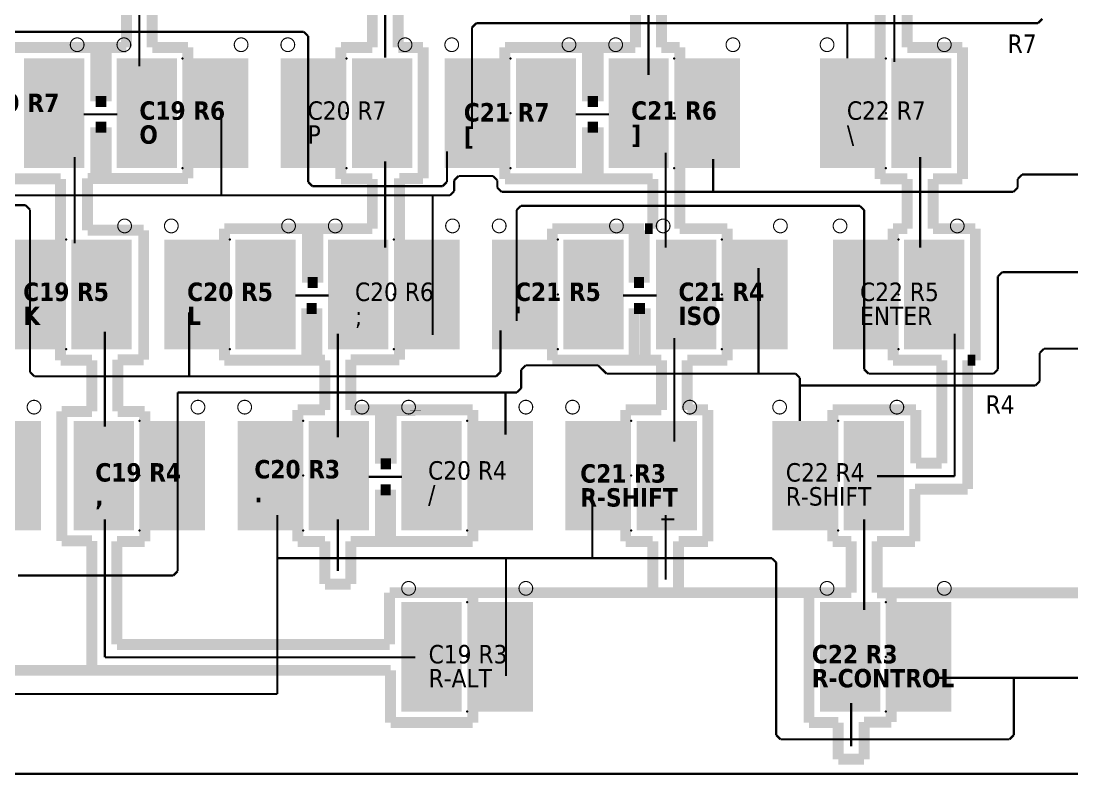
# Model space of a CAD drawing. Header units: millimetres. Extents: x -639 to -183, y -69 to 102.
# Drawn here: x -457.7 to -335.9, y -69.1 to 18.2 of the extents above; entities that cross this region are included whole.
import ezdxf

# ---------------------------------------------------------------- set-up
doc = ezdxf.new("R2010")
doc.units = ezdxf.units.MM
for name, color, linetype in [('Extended M - PCB border', 7, 'CONTINUOUS'), ('FSSK - PCB bottom routes', 7, 'CONTINUOUS'), ('FSSK - PCB key references', 7, 'CONTINUOUS'), ('FSSK - PCB top routes', 7, 'CONTINUOUS')]:
    doc.layers.add(name, color=color, linetype=linetype)
doc.styles.add('Tahoma', font='txt')
doc.styles.add('Tahoma_Bold', font='txt')

msp = doc.modelspace()

# ---------------------------------------------------------------- linework, layer by layer
at = {"layer": 'Extended M - PCB border', "const_width": 0.254}
msp.add_lwpolyline([(-636, -69), (-272.746848, -69)], dxfattribs=at)
at = {"layer": 'FSSK - PCB bottom routes', "color": 5}
for points, const_width in [([(-356.5, 13.5), (-356.5, 23.5)], 0.254), ([(-444, 13), (-444, 23)], 0.254), ([(-415.5, 14), (-415.5, 23)], 0.254), ([(-385, 12), (-385, 23)], 0.254), ([(-445.5, 15.184621), (-445.5, 20.944621)], 1.27), ([(-442.5, 15.184621), (-442.5, 20.944621)], 1.27), ([(-417, 15.184621), (-417, 20.944621)], 1.27), ([(-414, 15.184621), (-414, 20.944621)], 1.27), ([(-386.5, 15.184621), (-386.5, 20.944621)], 1.27), ([(-383.5, 15.184621), (-383.5, 20.944621)], 1.27), ([(-358.135, -0.055379), (-358.135, 20.944621)], 1.27), ([(-355, 15.184621), (-355, 20.944621)], 1.27), ([(-458.635, 15.184621), (-445.5, 15.184621)], 1.27), ([(-449.05, 8.93538), (-449.05, 15.12)], 1.27), ([(-447.83, 8.93538), (-447.83, 15.12)], 1.27), ([(-442.5, 15.184621), (-438.365, 15.184621)], 1.27), ([(-438.365, 0), (-438.365, 15.184621)], 1.27), ([(-420.635, -0.055379), (-420.635, 15.184621)], 1.27), ([(-420.635, 15.184621), (-417, 15.184621)], 1.27), ([(-414, 15.184621), (-411.11, 15.184621)], 1.27), ([(-411.11, 0), (-411.11, 15.184621)], 1.27), ([(-401.635, 15.184621), (-398.5, 15.184621)], 1.27), ([(-401.635, -0.055379), (-401.635, 15.184621)], 1.27), ([(-400.635, 15.184621), (-386.5, 15.184621)], 1.27), ([(-392.05, 8.93538), (-392.05, 15.12)], 1.27), ([(-390.83, 8.93538), (-390.83, 15.12)], 1.27), ([(-383.5, 15.184621), (-381.365, 15.184621)], 1.27), ([(-381.365, -5.815379), (-381.365, 15.184621)], 1.27), ([(-355, 15.184621), (-348.61, 15.184621)], 1.27), ([(-348.61, -0.055379), (-348.61, 15.184621)], 1.27), ([(-449.05, 8.93538), (-447.83, 8.93538)], 1.27), ([(-392.05, 8.93538), (-390.83, 8.93538)], 1.27), ([(-450.44, 7.43538), (-446.56, 7.43538)], 0.254), ([(-393.44, 7.43538), (-389.56, 7.43538)], 0.254), ([(-449.05, 5.93538), (-447.83, 5.93538)], 1.27), ([(-449.05, 0), (-449.05, 5.93538)], 1.27), ([(-447.83, 0), (-447.83, 5.93538)], 1.27), ([(-392.05, 5.93538), (-390.83, 5.93538)], 1.27), ([(-392.05, -0.055379), (-392.05, 5.93538)], 1.27), ([(-390.83, -0.055379), (-390.83, 5.93538)], 1.27), ([(-451.5, -7.5), (-451.5, 2.5)], 0.254), ([(-383, -8), (-383, 2.97807)], 0.254), ([(-353.5, -8), (-353.5, 2.5)], 0.254), ([(-415.5, -8), (-415.5, 2)], 0.254), ([(-458.635, -0.055379), (-453.135, -0.055379)], 1.27), ([(-453.135, -21.055379), (-453.135, -0.055379)], 1.27), ([(-450, 0), (-438.365, 0)], 1.27), ([(-450, -6), (-450, 0)], 1.27), ([(-420.635, -0.055379), (-417, -0.055379)], 1.27), ([(-417, -5.815379), (-417, -0.055379)], 1.27), ([(-413.865, 0), (-411.11, 0)], 1.27), ([(-413.865, -21), (-413.865, 0)], 1.27), ([(-401.635, -0.055379), (-384.5, -0.055379)], 1.27), ([(-384.5, -5.815379), (-384.5, -0.055379)], 1.27), ([(-358.135, -0.055379), (-355, -0.055379)], 1.27), ([(-355, -5.815379), (-355, -0.055379)], 1.27), ([(-352, -0.055379), (-348.61, -0.055379)], 1.27), ([(-352, -5.815379), (-352, -0.055379)], 1.27), ([(-450, -6), (-443.5, -6)], 1.27), ([(-443.5, -21), (-443.5, -6)], 1.27), ([(-434.135, -5.815379), (-417, -5.815379)], 1.27), ([(-434.135, -21.055379), (-434.135, -5.815379)], 1.27), ([(-424.5, -12.06462), (-424.5, -6)], 1.27), ([(-423.45, -12.06462), (-423.45, -5.815379)], 1.27), ([(-423.33, -12.06462), (-423.33, -6)], 1.27), ([(-396.135001, -21.055379), (-396.135001, -5.815379)], 1.27), ([(-396.135001, -5.815379), (-385.5, -5.815379)], 1.27), ([(-386.670001, -12.06462), (-386.670001, -5.88)], 1.27), ([(-385.5, -12.06462), (-385.5, -6)], 1.27), ([(-385.39, -5.815379), (-384.5, -5.815379)], 1.27), ([(-381.365, -5.815379), (-375.865, -5.815379)], 1.27), ([(-375.865, -21.055379), (-375.865, -5.815379)], 1.27), ([(-356.635, -21.055379), (-356.635, -5.815379)], 1.27), ([(-356.635, -5.815379), (-355, -5.815379)], 1.27), ([(-352, -5.815379), (-347.11, -5.815379)], 1.27), ([(-347.11, -21.055379), (-347.11, -5.815379)], 1.27), ([(-424.5, -12.06462), (-423.33, -12.06462)], 1.27), ([(-386.670001, -12.06462), (-385.5, -12.06462)], 1.27), ([(-425.94, -13.56462), (-422.06, -13.56462)], 0.254), ([(-424.61, -21.055379), (-424.61, -15.06462)], 1.27), ([(-424.61, -15.06462), (-423.43, -15.06462)], 1.27), ([(-423.43, -20.865118), (-423.43, -15.06462)], 1.27), ([(-387.940001, -13.56462), (-384.060001, -13.56462)], 0.254), ([(-386.670001, -21.055379), (-386.670001, -15.06462)], 1.27), ([(-386.670001, -15.06462), (-385.39, -15.06462)], 1.27), ([(-385.39, -21.055379), (-385.39, -15.06462)], 1.27), ([(-448, -28.75), (-448, -17.75)], 0.254), ([(-421, -30), (-421, -18)], 0.254), ([(-349.5, -34.5), (-349.5, -18)], 0.254), ([(-382, -30.5), (-382, -18.5)], 0.254), ([(-453.135, -21.055379), (-449.5, -21.055379)], 1.27), ([(-449.5, -27), (-449.5, -21.055379)], 1.27), ([(-446.5, -21), (-443.5, -21)], 1.27), ([(-446.5, -27), (-446.5, -21)], 1.27), ([(-434.135, -21.055379), (-422.5, -21.055379)], 1.27), ([(-422.5, -26.815379), (-422.5, -21.055379)], 1.27), ([(-419.5, -26.815379), (-419.5, -21)], 1.27), ([(-419.5, -21), (-413.865, -21)], 1.27), ([(-396.135001, -21.055379), (-383.5, -21.055379)], 1.27), ([(-383.5, -26.815379), (-383.5, -21.055379)], 1.27), ([(-380.5, -21.055379), (-375.865, -21.055379)], 1.27), ([(-380.5, -26.815379), (-380.5, -21.055379)], 1.27), ([(-356.635, -21.055379), (-351, -21.055379)], 1.27), ([(-351, -33), (-351, -21.055379)], 1.27), ([(-348, -21.055379), (-347.11, -21.055379)], 1.27), ([(-348, -36), (-348, -21.055379)], 1.27), ([(-453, -27), (-449.5, -27)], 1.27), ([(-453, -42), (-453, -27)], 1.27), ([(-446.5, -27), (-443.365, -27)], 1.27), ([(-443.365, -42.055379), (-443.365, -27)], 1.27), ([(-425.635001, -42.055379), (-425.635001, -26.815379)], 1.27), ([(-425.635001, -26.815379), (-422.5, -26.815379)], 1.27), ([(-419.5, -26.815379), (-405.365, -26.815379)], 1.27), ([(-416.050001, -33.06462), (-416.050001, -26.88)], 1.27), ([(-414.890001, -26.815379), (-412.000001, -26.815379)], 1.27), ([(-414.830001, -33.06462), (-414.830001, -26.815379)], 1.27), ([(-414.83, -33.06462), (-414.83, -26.88)], 1.27), ([(-414.83, -26.88), (-412, -26.88)], 1.27), ([(-412, -26.88), (-412, -26.815379)], 1.27), ([(-405.365, -42.055379), (-405.365, -26.815379)], 1.27), ([(-387.635, -42.055379), (-387.635, -26.815379)], 1.27), ([(-387.635, -26.815379), (-383.5, -26.815379)], 1.27), ([(-380.5, -26.815379), (-378.11, -26.815379)], 1.27), ([(-378.11, -42.055379), (-378.11, -26.815379)], 1.27), ([(-363.635, -42.055379), (-363.635, -26.815379)], 1.27), ([(-363.635, -26.815379), (-354, -26.815379)], 1.27), ([(-354, -33), (-354, -26.815379)], 1.27), ([(-416.050001, -33.06462), (-414.830001, -33.06462)], 1.27), ([(-354, -33), (-351, -33)], 1.27), ([(-417.440001, -34.56462), (-413.560001, -34.56462)], 0.254), ([(-358.5, -34.5), (-349.5, -34.5)], 0.254), ([(-416.050001, -42.055379), (-416.050001, -36.06462)], 1.27), ([(-416.050001, -36.06462), (-414.890001, -36.06462)], 1.27), ([(-414.890001, -42.055379), (-414.890001, -36.06462)], 1.27), ([(-354.11, -36), (-348, -36)], 1.27), ([(-354.11, -42.055379), (-354.11, -36)], 1.27), ([(-383, -46.5), (-383, -39)], 0.254), ([(-448, -55.5), (-448, -39.5)], 0.254), ([(-421, -45.5), (-421, -39.5)], 0.254), ([(-383.5, -39.5), (-382, -39.5)], 0.254), ([(-360, -50), (-360, -39.5)], 0.254), ([(-453, -42), (-449.5, -42)], 1.27), ([(-449.5, -57), (-449.5, -42)], 1.27), ([(-446.6035, -42.055379), (-443.365, -42.055379)], 1.27), ([(-446.6035, -54), (-446.6035, -42.055379)], 1.27), ([(-425.635001, -42.055379), (-422.5, -42.055379)], 1.27), ([(-422.5, -47), (-422.5, -42.055379)], 1.27), ([(-419.5, -42.055379), (-405.365, -42.055379)], 1.27), ([(-419.5, -47), (-419.5, -42.055379)], 1.27), ([(-387.635, -42.055379), (-384.5, -42.055379)], 1.27), ([(-384.5, -47.5), (-384.5, -42.055379)], 1.27), ([(-381.5, -42.055379), (-378.11, -42.055379)], 1.27), ([(-381.5, -48), (-381.5, -42.055379)], 1.27), ([(-363.635, -42.055379), (-361.5, -42.055379)], 1.27), ([(-361.5, -48), (-361.5, -42.055379)], 1.27), ([(-358.5, -42.055379), (-354.11, -42.055379)], 1.27), ([(-358.5, -48.015379), (-358.5, -42.055379)], 1.27), ([(-422.5, -47), (-419.5, -47)], 1.27), ([(-415, -54), (-415, -48)], 1.27), ([(-415, -48), (-361.5, -48)], 1.27), ([(-405.365, -63.055379), (-405.365, -48)], 1.27), ([(-366.39, -63.055379), (-366.39, -48)], 1.27), ([(-358.5, -48.015379), (-322.5, -48.015379)], 1.27), ([(-356.865, -63), (-356.865, -48.015379)], 1.27), ([(-446.6035, -54), (-415, -54)], 1.27), ([(-448, -55.5), (-412, -55.5)], 0.254), ([(-477.11, -57), (-449.5, -57)], 1.27), ([(-449.5, -57), (-414.89, -57)], 1.27), ([(-414.89, -63.055379), (-414.89, -57)], 1.27), ([(-361.5, -65.790541), (-361.5, -60.8)], 0.254), ([(-414.89, -63.055379), (-405.365, -63.055379)], 1.27), ([(-366.39, -63.055379), (-363, -63.055379)], 1.27), ([(-363, -67.3), (-363, -63.055379)], 1.27), ([(-360, -67.3), (-360, -63)], 1.27), ([(-360, -63), (-356.865, -63)], 1.27), ([(-363, -67.3), (-360, -67.3)], 1.27)]:
    msp.add_lwpolyline(points, dxfattribs=dict(at, const_width=const_width))
for points in [[(-457.365, 1.214621), (-450.38, 1.214621), (-457.365, 13.914621), (-450.38, 13.914621)], [(-446.62, 1.214621), (-439.635, 1.214621), (-446.62, 13.914621), (-439.635, 13.914621)], [(-419.365, 1.214621), (-412.38, 1.214621), (-419.365, 13.914621), (-412.38, 13.914621)], [(-400.365, 1.214621), (-393.38, 1.214621), (-400.365, 13.914621), (-393.38, 13.914621)], [(-389.62, 1.214621), (-382.635, 1.214621), (-389.62, 13.914621), (-382.635, 13.914621)], [(-356.865, 1.214621), (-349.88, 1.214621), (-356.865, 13.914621), (-349.88, 13.914621)], [(-451.865, -19.785379), (-444.88, -19.785379), (-451.865, -7.085379), (-444.88, -7.085379)], [(-432.865, -19.785379), (-425.88, -19.785379), (-432.865, -7.085379), (-425.88, -7.085379)], [(-422.12, -19.785379), (-415.135, -19.785379), (-422.12, -7.085379), (-415.135, -7.085379)], [(-394.865001, -19.785379), (-387.880001, -19.785379), (-394.865001, -7.085379), (-387.880001, -7.085379)], [(-384.12, -19.785379), (-377.135, -19.785379), (-384.12, -7.085379), (-377.135, -7.085379)], [(-355.365, -19.785379), (-348.38, -19.785379), (-355.365, -7.085379), (-348.38, -7.085379)], [(-451.62, -40.785379), (-444.635, -40.785379), (-451.62, -28.085379), (-444.635, -28.085379)], [(-424.365001, -40.785379), (-417.380001, -40.785379), (-424.365001, -28.085379), (-417.380001, -28.085379)], [(-413.62, -40.785379), (-406.635, -40.785379), (-413.62, -28.085379), (-406.635, -28.085379)], [(-386.365, -40.785379), (-379.38, -40.785379), (-386.365, -28.085379), (-379.38, -28.085379)], [(-362.365, -40.785379), (-355.38, -40.785379), (-362.365, -28.085379), (-355.38, -28.085379)], [(-413.62, -61.785379), (-406.635, -61.785379), (-413.62, -49.085379), (-406.635, -49.085379)], [(-365.12, -61.785379), (-358.135, -61.785379), (-365.12, -49.085379), (-358.135, -49.085379)]]:
    msp.add_solid(points, dxfattribs=at)
at = {"layer": 'FSSK - PCB top routes', "color": 212, "const_width": 0.254}
for points in [[(-339.845839, 18), (-339.345839, 18.5)], [(-481.5, 17), (-424.945, 17)], [(-424.945, 17), (-424.445, 16.5)], [(-405.445, 17.5), (-404.945, 18)], [(-405.445, 5.748178), (-405.445, 17.5)], [(-404.945, 18), (-339.845839, 18)], [(-361.945, 13.91462), (-361.945, 18)], [(-424.445, -0.4), (-424.445, 16.5)], [(-408.351864, -0.4), (-408.351864, 3.134495)], [(-424.445, -0.4), (-423.945, -0.9)], [(-423.945, -0.9), (-408.851864, -0.9)], [(-408.851864, -0.9), (-408.351864, -0.4)]]:
    msp.add_lwpolyline(points, dxfattribs=at)
at = {"layer": 'FSSK - PCB top routes', "color": 212, "const_width": 0.127}
for points in [[(-450.411761, 15.502124, 0.0984914), (-450.472182, 15.805879, 0.0984914), (-450.644245, 16.06339, 0.0984914), (-450.901756, 16.235453, 0.0984914), (-451.205511, 16.295874, 0.0984914), (-451.509266, 16.235453, 0.0984914), (-451.766777, 16.06339, 0.0984914), (-451.938841, 15.805879, 0.0984914), (-451.999261, 15.502124, 0.0984914), (-451.938841, 15.198369, 0.0984914), (-451.766777, 14.940858, 0.0984914), (-451.509266, 14.768795, 0.0984914), (-451.205511, 14.708374, 0.0984914), (-450.901756, 14.768795, 0.0984914), (-450.644245, 14.940858, 0.0984914), (-450.472182, 15.198369, 0.0984914)], [(-426.000761, 15.502124, 0.0984914), (-426.061182, 15.805879, 0.0984914), (-426.233245, 16.06339, 0.0984914), (-426.490756, 16.235453, 0.0984914), (-426.794511, 16.295874, 0.0984914), (-427.098266, 16.235453, 0.0984914), (-427.355777, 16.06339, 0.0984914), (-427.527841, 15.805879, 0.0984914), (-427.588261, 15.502124, 0.0984914), (-427.527841, 15.198369, 0.0984914), (-427.355777, 14.940858, 0.0984914), (-427.098266, 14.768795, 0.0984914), (-426.794511, 14.708374, 0.0984914), (-426.490756, 14.768795, 0.0984914), (-426.233245, 14.940858, 0.0984914), (-426.061182, 15.198369, 0.0984914)], [(-412.411761, 15.502124, 0.0984914), (-412.472182, 15.805879, 0.0984914), (-412.644245, 16.06339, 0.0984914), (-412.901756, 16.235453, 0.0984914), (-413.205511, 16.295874, 0.0984914), (-413.509266, 16.235453, 0.0984914), (-413.766777, 16.06339, 0.0984914), (-413.938841, 15.805879, 0.0984914), (-413.999261, 15.502124, 0.0984914), (-413.938841, 15.198369, 0.0984914), (-413.766777, 14.940858, 0.0984914), (-413.509266, 14.768795, 0.0984914), (-413.205511, 14.708374, 0.0984914), (-412.901756, 14.768795, 0.0984914), (-412.644245, 14.940858, 0.0984914), (-412.472182, 15.198369, 0.0984914)], [(-407.000761, 15.502124, 0.0984914), (-407.061182, 15.805879, 0.0984914), (-407.233245, 16.06339, 0.0984914), (-407.490756, 16.235453, 0.0984914), (-407.794511, 16.295874, 0.0984914), (-408.098266, 16.235453, 0.0984914), (-408.355777, 16.06339, 0.0984914), (-408.527841, 15.805879, 0.0984914), (-408.588261, 15.502124, 0.0984914), (-408.527841, 15.198369, 0.0984914), (-408.355777, 14.940858, 0.0984914), (-408.098266, 14.768795, 0.0984914), (-407.794511, 14.708374, 0.0984914), (-407.490756, 14.768795, 0.0984914), (-407.233245, 14.940858, 0.0984914), (-407.061182, 15.198369, 0.0984914)], [(-393.411761, 15.502124, 0.0984914), (-393.472182, 15.805879, 0.0984914), (-393.644245, 16.06339, 0.0984914), (-393.901756, 16.235453, 0.0984914), (-394.205511, 16.295874, 0.0984914), (-394.509266, 16.235453, 0.0984914), (-394.766777, 16.06339, 0.0984914), (-394.938841, 15.805879, 0.0984914), (-394.999261, 15.502124, 0.0984914), (-394.938841, 15.198369, 0.0984914), (-394.766777, 14.940858, 0.0984914), (-394.509266, 14.768795, 0.0984914), (-394.205511, 14.708374, 0.0984914), (-393.901756, 14.768795, 0.0984914), (-393.644245, 14.940858, 0.0984914), (-393.472182, 15.198369, 0.0984914)], [(-363.500761, 15.502124, 0.0984914), (-363.561182, 15.805879, 0.0984914), (-363.733245, 16.06339, 0.0984914), (-363.990756, 16.235453, 0.0984914), (-364.294511, 16.295874, 0.0984914), (-364.598266, 16.235453, 0.0984914), (-364.855777, 16.06339, 0.0984914), (-365.027841, 15.805879, 0.0984914), (-365.088261, 15.502124, 0.0984914), (-365.027841, 15.198369, 0.0984914), (-364.855777, 14.940858, 0.0984914), (-364.598266, 14.768795, 0.0984914), (-364.294511, 14.708374, 0.0984914), (-363.990756, 14.768795, 0.0984914), (-363.733245, 14.940858, 0.0984914), (-363.561182, 15.198369, 0.0984914)], [(-349.911761, 15.502124, 0.0984914), (-349.972182, 15.805879, 0.0984914), (-350.144245, 16.06339, 0.0984914), (-350.401756, 16.235453, 0.0984914), (-350.705511, 16.295874, 0.0984914), (-351.009266, 16.235453, 0.0984914), (-351.266777, 16.06339, 0.0984914), (-351.438841, 15.805879, 0.0984914), (-351.499261, 15.502124, 0.0984914), (-351.438841, 15.198369, 0.0984914), (-351.266777, 14.940858, 0.0984914), (-351.009266, 14.768795, 0.0984914), (-350.705511, 14.708374, 0.0984914), (-350.401756, 14.768795, 0.0984914), (-350.144245, 14.940858, 0.0984914), (-349.972182, 15.198369, 0.0984914)]]:
    msp.add_lwpolyline(points, format="xyb", close=True, dxfattribs=at)
at = {"layer": 'FSSK - PCB top routes', "color": 92, "const_width": 0.127}
for points in [[(-445.000739, 15.502124, 0.0984914), (-445.06116, 15.805879, 0.0984914), (-445.233223, 16.06339, 0.0984914), (-445.490734, 16.235453, 0.0984914), (-445.794489, 16.295874, 0.0984914), (-446.098244, 16.235453, 0.0984914), (-446.355755, 16.06339, 0.0984914), (-446.527818, 15.805879, 0.0984914), (-446.588239, 15.502124, 0.0984914), (-446.527818, 15.198369, 0.0984914), (-446.355755, 14.940858, 0.0984914), (-446.098244, 14.768795, 0.0984914), (-445.794489, 14.708374, 0.0984914), (-445.490734, 14.768795, 0.0984914), (-445.233223, 14.940858, 0.0984914), (-445.06116, 15.198369, 0.0984914)], [(-431.411739, 15.502124, 0.0984914), (-431.47216, 15.805879, 0.0984914), (-431.644223, 16.06339, 0.0984914), (-431.901734, 16.235453, 0.0984914), (-432.205489, 16.295874, 0.0984914), (-432.509244, 16.235453, 0.0984914), (-432.766755, 16.06339, 0.0984914), (-432.938818, 15.805879, 0.0984914), (-432.999239, 15.502124, 0.0984914), (-432.938818, 15.198369, 0.0984914), (-432.766755, 14.940858, 0.0984914), (-432.509244, 14.768795, 0.0984914), (-432.205489, 14.708374, 0.0984914), (-431.901734, 14.768795, 0.0984914), (-431.644223, 14.940858, 0.0984914), (-431.47216, 15.198369, 0.0984914)], [(-388.000739, 15.502124, 0.0984914), (-388.06116, 15.805879, 0.0984914), (-388.233223, 16.06339, 0.0984914), (-388.490734, 16.235453, 0.0984914), (-388.794489, 16.295874, 0.0984914), (-389.098244, 16.235453, 0.0984914), (-389.355755, 16.06339, 0.0984914), (-389.527818, 15.805879, 0.0984914), (-389.588239, 15.502124, 0.0984914), (-389.527818, 15.198369, 0.0984914), (-389.355755, 14.940858, 0.0984914), (-389.098244, 14.768795, 0.0984914), (-388.794489, 14.708374, 0.0984914), (-388.490734, 14.768795, 0.0984914), (-388.233223, 14.940858, 0.0984914), (-388.06116, 15.198369, 0.0984914)], [(-374.411739, 15.502124, 0.0984914), (-374.47216, 15.805879, 0.0984914), (-374.644223, 16.06339, 0.0984914), (-374.901734, 16.235453, 0.0984914), (-375.205489, 16.295874, 0.0984914), (-375.509244, 16.235453, 0.0984914), (-375.766755, 16.06339, 0.0984914), (-375.938818, 15.805879, 0.0984914), (-375.999239, 15.502124, 0.0984914), (-375.938818, 15.198369, 0.0984914), (-375.766755, 14.940858, 0.0984914), (-375.509244, 14.768795, 0.0984914), (-375.205489, 14.708374, 0.0984914), (-374.901734, 14.768795, 0.0984914), (-374.644223, 14.940858, 0.0984914), (-374.47216, 15.198369, 0.0984914)], [(-420.500738, -5.497876, 0.0984914), (-420.561158, -5.194121, 0.0984914), (-420.733222, -4.93661, 0.0984914), (-420.990733, -4.764547, 0.0984914), (-421.294488, -4.704126, 0.0984914), (-421.598243, -4.764547, 0.0984914), (-421.855754, -4.93661, 0.0984914), (-422.027817, -5.194121, 0.0984914), (-422.088238, -5.497876, 0.0984914), (-422.027817, -5.801631, 0.0984914), (-421.855754, -6.059142, 0.0984914), (-421.598243, -6.231205, 0.0984914), (-421.294488, -6.291626, 0.0984914), (-420.990733, -6.231205, 0.0984914), (-420.733222, -6.059142, 0.0984914), (-420.561158, -5.801631, 0.0984914)], [(-406.911738, -5.497876, 0.0984914), (-406.972158, -5.194121, 0.0984914), (-407.144222, -4.93661, 0.0984914), (-407.401733, -4.764547, 0.0984914), (-407.705488, -4.704126, 0.0984914), (-408.009243, -4.764547, 0.0984914), (-408.266754, -4.93661, 0.0984914), (-408.438817, -5.194121, 0.0984914), (-408.499238, -5.497876, 0.0984914), (-408.438817, -5.801631, 0.0984914), (-408.266754, -6.059142, 0.0984914), (-408.009243, -6.231205, 0.0984914), (-407.705488, -6.291626, 0.0984914), (-407.401733, -6.231205, 0.0984914), (-407.144222, -6.059142, 0.0984914), (-406.972158, -5.801631, 0.0984914)]]:
    msp.add_lwpolyline(points, format="xyb", close=True, dxfattribs=at)
at = {"layer": 'FSSK - PCB top routes', "color": 92, "const_width": 0.254}
for points in [[(-434.5, -1.95), (-434.5, 7)], [(-377.5, -1.55), (-377.5, 2.25)], [(-407.50601, -0.209808), (-407.00601, 0.290192)], [(-407.00601, 0.290192), (-403.015191, 0.290192)], [(-403.015191, 0.290192), (-402.515191, -0.209808)], [(-342.196962, -0.041937), (-341.696962, 0.458063)], [(-342.196962, -0.041937), (-342.196962, -1.05)], [(-341.696962, 0.458063), (-327.857086, 0.458063)], [(-407.50601, -0.209808), (-407.50601, -1.45)], [(-402.515191, -1.05), (-402.515191, -0.209808)], [(-402.515191, -1.05), (-402.015191, -1.55)], [(-342.696962, -1.55), (-342.196962, -1.05)], [(-474.745, -1.95), (-408.00601, -1.95)], [(-410.009057, -18.142335), (-410.009057, -1.95)], [(-408.00601, -1.95), (-407.50601, -1.45)], [(-402.015191, -1.55), (-342.696962, -1.55)]]:
    msp.add_lwpolyline(points, dxfattribs=at)
at = {"layer": 'FSSK - PCB top routes', "color": 32, "const_width": 0.254}
for points in [[(-475, -3.1), (-457.178775, -3.1)], [(-457.178775, -3.1), (-456.678775, -3.6)], [(-456.678775, -22.419555), (-456.678775, -3.6)], [(-400.276538, -3.669017), (-399.776538, -3.169017)], [(-400.276538, -16.519142), (-400.276538, -3.669017)], [(-399.776538, -3.169017), (-360.489468, -3.169017)], [(-360.489468, -3.169017), (-359.989468, -3.669017)], [(-359.989468, -22.119555), (-359.989468, -3.669017)], [(-344.5, -11.353255), (-344, -10.853255)], [(-344, -10.853255), (-324.5, -10.853255)], [(-344.5, -22.119555), (-344.5, -11.353255)], [(-438.234323, -22.919555), (-438.234323, -15.5)], [(-402.139964, -22.419555), (-402.139964, -17.599951)], [(-456.678775, -22.419555), (-456.178775, -22.919555)], [(-456.178775, -22.919555), (-402.639964, -22.919555)], [(-402.639964, -22.919555), (-402.139964, -22.419555)], [(-359.989468, -22.119555), (-359.489468, -22.619555)], [(-359.489468, -22.619555), (-345, -22.619555)], [(-345, -22.619555), (-344.5, -22.119555)]]:
    msp.add_lwpolyline(points, dxfattribs=at)
at = {"layer": 'FSSK - PCB top routes', "color": 32, "const_width": 0.127}
for points in [[(-444.911761, -5.497876, 0.0984914), (-444.972182, -5.194121, 0.0984914), (-445.144245, -4.93661, 0.0984914), (-445.401756, -4.764547, 0.0984914), (-445.705511, -4.704126, 0.0984914), (-446.009266, -4.764547, 0.0984914), (-446.266777, -4.93661, 0.0984914), (-446.43884, -5.194121, 0.0984914), (-446.499261, -5.497876, 0.0984914), (-446.43884, -5.801631, 0.0984914), (-446.266777, -6.059142, 0.0984914), (-446.009266, -6.231205, 0.0984914), (-445.705511, -6.291626, 0.0984914), (-445.401756, -6.231205, 0.0984914), (-445.144245, -6.059142, 0.0984914), (-444.972182, -5.801631, 0.0984914)], [(-439.50076, -5.497876, 0.0984914), (-439.561181, -5.194121, 0.0984914), (-439.733244, -4.93661, 0.0984914), (-439.990755, -4.764547, 0.0984914), (-440.29451, -4.704126, 0.0984914), (-440.598265, -4.764547, 0.0984914), (-440.855776, -4.93661, 0.0984914), (-441.02784, -5.194121, 0.0984914), (-441.08826, -5.497876, 0.0984914), (-441.02784, -5.801631, 0.0984914), (-440.855776, -6.059142, 0.0984914), (-440.598265, -6.231205, 0.0984914), (-440.29451, -6.291626, 0.0984914), (-439.990755, -6.231205, 0.0984914), (-439.733244, -6.059142, 0.0984914), (-439.561181, -5.801631, 0.0984914)], [(-425.91176, -5.497876, 0.0984914), (-425.972181, -5.194121, 0.0984914), (-426.144244, -4.93661, 0.0984914), (-426.401755, -4.764547, 0.0984914), (-426.70551, -4.704126, 0.0984914), (-427.009265, -4.764547, 0.0984914), (-427.266776, -4.93661, 0.0984914), (-427.43884, -5.194121, 0.0984914), (-427.49926, -5.497876, 0.0984914), (-427.43884, -5.801631, 0.0984914), (-427.266776, -6.059142, 0.0984914), (-427.009265, -6.231205, 0.0984914), (-426.70551, -6.291626, 0.0984914), (-426.401755, -6.231205, 0.0984914), (-426.144244, -6.059142, 0.0984914), (-425.972181, -5.801631, 0.0984914)], [(-401.500761, -5.497876, 0.0984914), (-401.561182, -5.194121, 0.0984914), (-401.733245, -4.93661, 0.0984914), (-401.990756, -4.764547, 0.0984914), (-402.294511, -4.704126, 0.0984914), (-402.598266, -4.764547, 0.0984914), (-402.855777, -4.93661, 0.0984914), (-403.027841, -5.194121, 0.0984914), (-403.088261, -5.497876, 0.0984914), (-403.027841, -5.801631, 0.0984914), (-402.855777, -6.059142, 0.0984914), (-402.598266, -6.231205, 0.0984914), (-402.294511, -6.291626, 0.0984914), (-401.990756, -6.231205, 0.0984914), (-401.733245, -6.059142, 0.0984914), (-401.561182, -5.801631, 0.0984914)], [(-387.911761, -5.497876, 0.0984914), (-387.972182, -5.194121, 0.0984914), (-388.144245, -4.93661, 0.0984914), (-388.401756, -4.764547, 0.0984914), (-388.705511, -4.704126, 0.0984914), (-389.009266, -4.764547, 0.0984914), (-389.266777, -4.93661, 0.0984914), (-389.438841, -5.194121, 0.0984914), (-389.499261, -5.497876, 0.0984914), (-389.438841, -5.801631, 0.0984914), (-389.266777, -6.059142, 0.0984914), (-389.009266, -6.231205, 0.0984914), (-388.705511, -6.291626, 0.0984914), (-388.401756, -6.231205, 0.0984914), (-388.144245, -6.059142, 0.0984914), (-387.972182, -5.801631, 0.0984914)]]:
    msp.add_lwpolyline(points, format="xyb", close=True, dxfattribs=at)
at = {"layer": 'FSSK - PCB top routes', "color": 176, "const_width": 0.127}
for points in [[(-382.500739, -5.497876, 0.0984914), (-382.561159, -5.194121, 0.0984914), (-382.733223, -4.93661, 0.0984914), (-382.990734, -4.764547, 0.0984914), (-383.294489, -4.704126, 0.0984914), (-383.598244, -4.764547, 0.0984914), (-383.855755, -4.93661, 0.0984914), (-384.027818, -5.194121, 0.0984914), (-384.088239, -5.497876, 0.0984914), (-384.027818, -5.801631, 0.0984914), (-383.855755, -6.059142, 0.0984914), (-383.598244, -6.231205, 0.0984914), (-383.294489, -6.291626, 0.0984914), (-382.990734, -6.231205, 0.0984914), (-382.733223, -6.059142, 0.0984914), (-382.561159, -5.801631, 0.0984914)], [(-368.911739, -5.497876, 0.0984914), (-368.972159, -5.194121, 0.0984914), (-369.144223, -4.93661, 0.0984914), (-369.401734, -4.764547, 0.0984914), (-369.705489, -4.704126, 0.0984914), (-370.009244, -4.764547, 0.0984914), (-370.266755, -4.93661, 0.0984914), (-370.438818, -5.194121, 0.0984914), (-370.499239, -5.497876, 0.0984914), (-370.438818, -5.801631, 0.0984914), (-370.266755, -6.059142, 0.0984914), (-370.009244, -6.231205, 0.0984914), (-369.705489, -6.291626, 0.0984914), (-369.401734, -6.231205, 0.0984914), (-369.144223, -6.059142, 0.0984914), (-368.972159, -5.801631, 0.0984914)], [(-455.411739, -26.497876, 0.0984914), (-455.47216, -26.194121, 0.0984914), (-455.644223, -25.93661, 0.0984914), (-455.901734, -25.764547, 0.0984914), (-456.205489, -25.704126, 0.0984914), (-456.509244, -25.764547, 0.0984914), (-456.766755, -25.93661, 0.0984914), (-456.938818, -26.194121, 0.0984914), (-456.999239, -26.497876, 0.0984914), (-456.938818, -26.801631, 0.0984914), (-456.766755, -27.059142, 0.0984914), (-456.509244, -27.231205, 0.0984914), (-456.205489, -27.291626, 0.0984914), (-455.901734, -27.231205, 0.0984914), (-455.644223, -27.059142, 0.0984914), (-455.47216, -26.801631, 0.0984914)], [(-436.411761, -26.497876, 0.0984914), (-436.472182, -26.194121, 0.0984914), (-436.644245, -25.93661, 0.0984914), (-436.901756, -25.764547, 0.0984914), (-437.205511, -25.704126, 0.0984914), (-437.509266, -25.764547, 0.0984914), (-437.766777, -25.93661, 0.0984914), (-437.938841, -26.194121, 0.0984914), (-437.999261, -26.497876, 0.0984914), (-437.938841, -26.801631, 0.0984914), (-437.766777, -27.059142, 0.0984914), (-437.509266, -27.231205, 0.0984914), (-437.205511, -27.291626, 0.0984914), (-436.901756, -27.231205, 0.0984914), (-436.644245, -27.059142, 0.0984914), (-436.472182, -26.801631, 0.0984914)], [(-436.411738, -26.497876, 0.0984914), (-436.472158, -26.194121, 0.0984914), (-436.644222, -25.93661, 0.0984914), (-436.901733, -25.764547, 0.0984914), (-437.205488, -25.704126, 0.0984914), (-437.509243, -25.764547, 0.0984914), (-437.766754, -25.93661, 0.0984914), (-437.938817, -26.194121, 0.0984914), (-437.999238, -26.497876, 0.0984914), (-437.938817, -26.801631, 0.0984914), (-437.766754, -27.059142, 0.0984914), (-437.509243, -27.231205, 0.0984914), (-437.205488, -27.291626, 0.0984914), (-436.901733, -27.231205, 0.0984914), (-436.644222, -27.059142, 0.0984914), (-436.472158, -26.801631, 0.0984914)], [(-412.000739, -26.497876, 0.0984914), (-412.06116, -26.194121, 0.0984914), (-412.233223, -25.93661, 0.0984914), (-412.490734, -25.764547, 0.0984914), (-412.794489, -25.704126, 0.0984914), (-413.098244, -25.764547, 0.0984914), (-413.355755, -25.93661, 0.0984914), (-413.527818, -26.194121, 0.0984914), (-413.588239, -26.497876, 0.0984914), (-413.527818, -26.801631, 0.0984914), (-413.355755, -27.059142, 0.0984914), (-413.098244, -27.231205, 0.0984914), (-412.794489, -27.291626, 0.0984914), (-412.490734, -27.231205, 0.0984914), (-412.233223, -27.059142, 0.0984914), (-412.06116, -26.801631, 0.0984914)], [(-398.411739, -26.497876, 0.0984914), (-398.47216, -26.194121, 0.0984914), (-398.644223, -25.93661, 0.0984914), (-398.901734, -25.764547, 0.0984914), (-399.205489, -25.704126, 0.0984914), (-399.509244, -25.764547, 0.0984914), (-399.766755, -25.93661, 0.0984914), (-399.938818, -26.194121, 0.0984914), (-399.999239, -26.497876, 0.0984914), (-399.938818, -26.801631, 0.0984914), (-399.766755, -27.059142, 0.0984914), (-399.509244, -27.231205, 0.0984914), (-399.205489, -27.291626, 0.0984914), (-398.901734, -27.231205, 0.0984914), (-398.644223, -27.059142, 0.0984914), (-398.47216, -26.801631, 0.0984914)], [(-369.000761, -26.497876, 0.0984914), (-369.061182, -26.194121, 0.0984914), (-369.233245, -25.93661, 0.0984914), (-369.490756, -25.764547, 0.0984914), (-369.794511, -25.704126, 0.0984914), (-370.098266, -25.764547, 0.0984914), (-370.355777, -25.93661, 0.0984914), (-370.527841, -26.194121, 0.0984914), (-370.588261, -26.497876, 0.0984914), (-370.527841, -26.801631, 0.0984914), (-370.355777, -27.059142, 0.0984914), (-370.098266, -27.231205, 0.0984914), (-369.794511, -27.291626, 0.0984914), (-369.490756, -27.231205, 0.0984914), (-369.233245, -27.059142, 0.0984914), (-369.061182, -26.801631, 0.0984914)], [(-355.411761, -26.497876, 0.0984914), (-355.472182, -26.194121, 0.0984914), (-355.644245, -25.93661, 0.0984914), (-355.901756, -25.764547, 0.0984914), (-356.205511, -25.704126, 0.0984914), (-356.509266, -25.764547, 0.0984914), (-356.766777, -25.93661, 0.0984914), (-356.938841, -26.194121, 0.0984914), (-356.999261, -26.497876, 0.0984914), (-356.938841, -26.801631, 0.0984914), (-356.766777, -27.059142, 0.0984914), (-356.509266, -27.231205, 0.0984914), (-356.205511, -27.291626, 0.0984914), (-355.901756, -27.231205, 0.0984914), (-355.644245, -27.059142, 0.0984914), (-355.472182, -26.801631, 0.0984914)]]:
    msp.add_lwpolyline(points, format="xyb", close=True, dxfattribs=at)
at = {"layer": 'FSSK - PCB top routes', "color": 1, "const_width": 0.127}
for points in [[(-362.000761, -5.497876, 0.0984914), (-362.061182, -5.194121, 0.0984914), (-362.233245, -4.93661, 0.0984914), (-362.490756, -4.764547, 0.0984914), (-362.794511, -4.704126, 0.0984914), (-363.098266, -4.764547, 0.0984914), (-363.355777, -4.93661, 0.0984914), (-363.527841, -5.194121, 0.0984914), (-363.588261, -5.497876, 0.0984914), (-363.527841, -5.801631, 0.0984914), (-363.355777, -6.059142, 0.0984914), (-363.098266, -6.231205, 0.0984914), (-362.794511, -6.291626, 0.0984914), (-362.490756, -6.231205, 0.0984914), (-362.233245, -6.059142, 0.0984914), (-362.061182, -5.801631, 0.0984914)], [(-348.411761, -5.497876, 0.0984914), (-348.472182, -5.194121, 0.0984914), (-348.644245, -4.93661, 0.0984914), (-348.901756, -4.764547, 0.0984914), (-349.205511, -4.704126, 0.0984914), (-349.509266, -4.764547, 0.0984914), (-349.766777, -4.93661, 0.0984914), (-349.938841, -5.194121, 0.0984914), (-349.999261, -5.497876, 0.0984914), (-349.938841, -5.801631, 0.0984914), (-349.766777, -6.059142, 0.0984914), (-349.509266, -6.231205, 0.0984914), (-349.205511, -6.291626, 0.0984914), (-348.901756, -6.231205, 0.0984914), (-348.644245, -6.059142, 0.0984914), (-348.472182, -5.801631, 0.0984914)], [(-431.000762, -26.497876, 0.0984914), (-431.061183, -26.194121, 0.0984914), (-431.233246, -25.93661, 0.0984914), (-431.490757, -25.764547, 0.0984914), (-431.794512, -25.704126, 0.0984914), (-432.098267, -25.764547, 0.0984914), (-432.355778, -25.93661, 0.0984914), (-432.527842, -26.194121, 0.0984914), (-432.588262, -26.497876, 0.0984914), (-432.527842, -26.801631, 0.0984914), (-432.355778, -27.059142, 0.0984914), (-432.098267, -27.231205, 0.0984914), (-431.794512, -27.291626, 0.0984914), (-431.490757, -27.231205, 0.0984914), (-431.233246, -27.059142, 0.0984914), (-431.061183, -26.801631, 0.0984914)], [(-417.411762, -26.497876, 0.0984914), (-417.472183, -26.194121, 0.0984914), (-417.644246, -25.93661, 0.0984914), (-417.901757, -25.764547, 0.0984914), (-418.205512, -25.704126, 0.0984914), (-418.509267, -25.764547, 0.0984914), (-418.766778, -25.93661, 0.0984914), (-418.938842, -26.194121, 0.0984914), (-418.999262, -26.497876, 0.0984914), (-418.938842, -26.801631, 0.0984914), (-418.766778, -27.059142, 0.0984914), (-418.509267, -27.231205, 0.0984914), (-418.205512, -27.291626, 0.0984914), (-417.901757, -27.231205, 0.0984914), (-417.644246, -27.059142, 0.0984914), (-417.472183, -26.801631, 0.0984914)]]:
    msp.add_lwpolyline(points, format="xyb", close=True, dxfattribs=at)
at = {"layer": 'FSSK - PCB top routes', "color": 176, "const_width": 0.254}
for points in [[(-372.232817, -22.619555), (-372.232817, -10.36439)], [(-339.648592, -20.229175), (-339.148592, -19.729175)], [(-339.648592, -23.5), (-339.648592, -20.229175)], [(-339.148592, -19.729175), (-328.093701, -19.729175)], [(-399.742989, -22.156338), (-399.242989, -21.656338)], [(-399.242989, -21.656338), (-390.852261, -21.656338)], [(-390.852261, -21.656338), (-390.352261, -22.156338)], [(-399.742989, -22.156338), (-399.742989, -24.3)], [(-390.352261, -22.119555), (-389.852261, -22.619555)], [(-390.352261, -22.119555), (-390.352261, -22.156338)], [(-389.852261, -22.619555), (-367.945, -22.619555)], [(-367.945, -22.619555), (-367.445, -23.119555)], [(-367.445, -28.08538), (-367.445, -23.119555)], [(-400.242989, -24.8), (-399.742989, -24.3)], [(-367.445, -24), (-340.148592, -24)], [(-340.148592, -24), (-339.648592, -23.5)], [(-439.554999, -45.5), (-439.554999, -24.8)], [(-439.554999, -24.8), (-400.242989, -24.8)], [(-401.555, -29.68538), (-401.555, -24.8)], [(-458.055, -46), (-440.054999, -46)], [(-440.054999, -46), (-439.554999, -45.5)]]:
    msp.add_lwpolyline(points, dxfattribs=at)
at = {"layer": 'FSSK - PCB top routes', "color": 240, "const_width": 0.127}
for points in [[(-393.000761, -26.497876, 0.0984914), (-393.061182, -26.194121, 0.0984914), (-393.233245, -25.93661, 0.0984914), (-393.490756, -25.764547, 0.0984914), (-393.794511, -25.704126, 0.0984914), (-394.098266, -25.764547, 0.0984914), (-394.355777, -25.93661, 0.0984914), (-394.527841, -26.194121, 0.0984914), (-394.588261, -26.497876, 0.0984914), (-394.527841, -26.801631, 0.0984914), (-394.355777, -27.059142, 0.0984914), (-394.098266, -27.231205, 0.0984914), (-393.794511, -27.291626, 0.0984914), (-393.490756, -27.231205, 0.0984914), (-393.233245, -27.059142, 0.0984914), (-393.061182, -26.801631, 0.0984914)], [(-379.411761, -26.497876, 0.0984914), (-379.472182, -26.194121, 0.0984914), (-379.644245, -25.93661, 0.0984914), (-379.901756, -25.764547, 0.0984914), (-380.205511, -25.704126, 0.0984914), (-380.509266, -25.764547, 0.0984914), (-380.766777, -25.93661, 0.0984914), (-380.938841, -26.194121, 0.0984914), (-380.999261, -26.497876, 0.0984914), (-380.938841, -26.801631, 0.0984914), (-380.766777, -27.059142, 0.0984914), (-380.509266, -27.231205, 0.0984914), (-380.205511, -27.291626, 0.0984914), (-379.901756, -27.231205, 0.0984914), (-379.644245, -27.059142, 0.0984914), (-379.472182, -26.801631, 0.0984914)], [(-412.000739, -47.497876, 0.0984914), (-412.06116, -47.194121, 0.0984914), (-412.233223, -46.93661, 0.0984914), (-412.490734, -46.764547, 0.0984914), (-412.794489, -46.704126, 0.0984914), (-413.098244, -46.764547, 0.0984914), (-413.355755, -46.93661, 0.0984914), (-413.527818, -47.194121, 0.0984914), (-413.588239, -47.497876, 0.0984914), (-413.527818, -47.801631, 0.0984914), (-413.355755, -48.059142, 0.0984914), (-413.098244, -48.231205, 0.0984914), (-412.794489, -48.291626, 0.0984914), (-412.490734, -48.231205, 0.0984914), (-412.233223, -48.059142, 0.0984914), (-412.06116, -47.801631, 0.0984914)], [(-398.411739, -47.497876, 0.0984914), (-398.47216, -47.194121, 0.0984914), (-398.644223, -46.93661, 0.0984914), (-398.901734, -46.764547, 0.0984914), (-399.205489, -46.704126, 0.0984914), (-399.509244, -46.764547, 0.0984914), (-399.766755, -46.93661, 0.0984914), (-399.938818, -47.194121, 0.0984914), (-399.999239, -47.497876, 0.0984914), (-399.938818, -47.801631, 0.0984914), (-399.766755, -48.059142, 0.0984914), (-399.509244, -48.231205, 0.0984914), (-399.205489, -48.291626, 0.0984914), (-398.901734, -48.231205, 0.0984914), (-398.644223, -48.059142, 0.0984914), (-398.47216, -47.801631, 0.0984914)], [(-363.500739, -47.497876, 0.0984914), (-363.56116, -47.194121, 0.0984914), (-363.733223, -46.93661, 0.0984914), (-363.990734, -46.764547, 0.0984914), (-364.294489, -46.704126, 0.0984914), (-364.598244, -46.764547, 0.0984914), (-364.855755, -46.93661, 0.0984914), (-365.027818, -47.194121, 0.0984914), (-365.088239, -47.497876, 0.0984914), (-365.027818, -47.801631, 0.0984914), (-364.855755, -48.059142, 0.0984914), (-364.598244, -48.231205, 0.0984914), (-364.294489, -48.291626, 0.0984914), (-363.990734, -48.231205, 0.0984914), (-363.733223, -48.059142, 0.0984914), (-363.56116, -47.801631, 0.0984914)], [(-349.911739, -47.497876, 0.0984914), (-349.97216, -47.194121, 0.0984914), (-350.144223, -46.93661, 0.0984914), (-350.401734, -46.764547, 0.0984914), (-350.705489, -46.704126, 0.0984914), (-351.009244, -46.764547, 0.0984914), (-351.266755, -46.93661, 0.0984914), (-351.438818, -47.194121, 0.0984914), (-351.499239, -47.497876, 0.0984914), (-351.438818, -47.801631, 0.0984914), (-351.266755, -48.059142, 0.0984914), (-351.009244, -48.231205, 0.0984914), (-350.705489, -48.291626, 0.0984914), (-350.401734, -48.231205, 0.0984914), (-350.144223, -48.059142, 0.0984914), (-349.97216, -47.801631, 0.0984914)]]:
    msp.add_lwpolyline(points, format="xyb", close=True, dxfattribs=at)
at = {"layer": 'FSSK - PCB top routes', "color": 240, "const_width": 0.254}
for points in [[(-391.492271, -44), (-391.492271, -36.901637)], [(-428, -59.736665), (-428, -39)], [(-428, -44), (-370.684919, -44)], [(-401.5, -57.655626), (-401.5, -44)], [(-370.684919, -44), (-370.184919, -44.5)], [(-370.184919, -64.5), (-370.184919, -44.5)], [(-351.779222, -57.873131), (-342.659978, -57.873131)], [(-342.659978, -57.873131), (-329.293415, -57.873131)], [(-342.659978, -64.5), (-342.659978, -57.873131)], [(-473, -59.736665), (-428, -59.736665)], [(-370.184919, -64.5), (-369.684919, -65)], [(-343.159978, -65), (-342.659978, -64.5)], [(-369.684919, -65), (-343.159978, -65)]]:
    msp.add_lwpolyline(points, dxfattribs=at)
at = {"layer": 'FSSK - PCB top routes', "color": 92}
for p in [(-439, 13.91462), (-382, 13.91462), (-439, 7.56462), (-382, 7.56462), (-439, 1.21462), (-382, 1.21462), (-414.499999, -7.08538), (-414.499999, -13.43538), (-414.499999, -19.78538)]:
    msp.add_point(p, dxfattribs=at)
at = {"layer": 'FSSK - PCB top routes', "color": 212}
for p in [(-420, 13.91462), (-401, 13.91462), (-357.5, 13.91462)]:
    msp.add_point(p, dxfattribs=at)
at = {"layer": 'FSSK - PCB top routes', "color": 1}
for p in [(-420, 7.56462), (-401, 7.56462), (-357.5, 7.56462), (-420, 1.21462), (-401, 1.21462), (-357.5, 1.21462), (-356, -7.08538), (-356, -13.43538), (-395.5, -19.78538), (-356, -19.78538), (-425.000001, -28.08538), (-425.000001, -34.43538), (-443.999999, -40.78538), (-406, -40.78538), (-387, -40.78538), (-363, -40.78538)]:
    msp.add_point(p, dxfattribs=at)
at = {"layer": 'FSSK - PCB top routes', "color": 32}
for p in [(-452.500001, -7.08538), (-433.499999, -7.08538), (-395.5, -7.08538), (-452.500001, -13.43538), (-433.499999, -13.43538), (-395.5, -13.43538), (-452.500001, -19.78538), (-433.499999, -19.78538)]:
    msp.add_point(p, dxfattribs=at)
at = {"layer": 'FSSK - PCB top routes', "color": 176}
for p in [(-376.5, -7.08538), (-376.5, -13.43538), (-376.5, -19.78538), (-443.999999, -28.08538), (-406, -28.08538), (-387, -28.08538), (-363, -28.08538), (-443.999999, -34.43538), (-406, -34.43538), (-387, -34.43538), (-363, -34.43538)]:
    msp.add_point(p, dxfattribs=at)
at = {"layer": 'FSSK - PCB top routes', "color": 240}
for p in [(-425.000001, -40.78538), (-406, -49.08538), (-357.5, -49.08538), (-406, -55.43538), (-357.5, -55.43538), (-406, -61.78538), (-357.5, -61.78538)]:
    msp.add_point(p, dxfattribs=at)
at = {"layer": 'FSSK - PCB top routes', "color": 212}
for points in [[(-457.365, 1.21462), (-450.38, 1.21462), (-457.365, 13.91462), (-450.38, 13.91462)], [(-427.62, 1.21462), (-421.27, 1.21462), (-427.62, 13.91462), (-421.27, 13.91462)], [(-419.365, 1.21462), (-412.38, 1.21462), (-419.365, 13.91462), (-412.38, 13.91462)], [(-408.62, 1.21462), (-402.27, 1.21462), (-408.62, 13.91462), (-402.27, 13.91462)], [(-400.365, 1.21462), (-393.38, 1.21462), (-400.365, 13.91462), (-393.38, 13.91462)], [(-365.12, 1.21462), (-358.77, 1.21462), (-365.12, 13.91462), (-358.77, 13.91462)], [(-356.865, 1.21462), (-349.88, 1.21462), (-356.865, 13.91462), (-349.88, 13.91462)]]:
    msp.add_solid(points, dxfattribs=at)
at = {"layer": 'FSSK - PCB top routes', "color": 92}
for points in [[(-446.62, 1.21462), (-439.635, 1.21462), (-446.62, 13.91462), (-439.635, 13.91462)], [(-437.73, 1.21462), (-431.38, 1.21462), (-437.73, 13.91462), (-431.38, 13.91462)], [(-389.62, 1.21462), (-382.635, 1.21462), (-389.62, 13.91462), (-382.635, 13.91462)], [(-380.73, 1.21462), (-374.38, 1.21462), (-380.73, 13.91462), (-374.38, 13.91462)], [(-422.119999, -19.78538), (-415.134999, -19.78538), (-422.119999, -7.08538), (-415.134999, -7.08538)], [(-413.229999, -19.78538), (-406.879999, -19.78538), (-413.229999, -7.08538), (-406.879999, -7.08538)]]:
    msp.add_solid(points, dxfattribs=at)
at = {"layer": 'FSSK - PCB top routes', "color": 32}
for points in [[(-460.120001, -19.78538), (-453.135001, -19.78538), (-460.120001, -7.08538), (-453.135001, -7.08538)], [(-451.230001, -19.78538), (-444.880001, -19.78538), (-451.230001, -7.08538), (-444.880001, -7.08538)], [(-441.119999, -19.78538), (-434.769999, -19.78538), (-441.119999, -7.08538), (-434.769999, -7.08538)], [(-432.864999, -19.78538), (-425.879999, -19.78538), (-432.864999, -7.08538), (-425.879999, -7.08538)], [(-403.12, -19.78538), (-396.77, -19.78538), (-403.12, -7.08538), (-396.77, -7.08538)], [(-394.865, -19.78538), (-387.88, -19.78538), (-394.865, -7.08538), (-387.88, -7.08538)], [(-363.62, -19.78538), (-357.27, -19.78538), (-363.62, -7.08538), (-357.27, -7.08538)], [(-355.365, -19.78538), (-348.38, -19.78538), (-355.365, -7.08538), (-348.38, -7.08538)]]:
    msp.add_solid(points, dxfattribs=at)
at = {"layer": 'FSSK - PCB top routes', "color": 176}
for points in [[(-384.12, -19.78538), (-377.135, -19.78538), (-384.12, -7.08538), (-377.135, -7.08538)], [(-375.23, -19.78538), (-368.88, -19.78538), (-375.23, -7.08538), (-368.88, -7.08538)], [(-461.73, -40.78538), (-455.38, -40.78538), (-461.73, -28.08538), (-455.38, -28.08538)], [(-451.619999, -40.78538), (-444.634999, -40.78538), (-451.619999, -28.08538), (-444.634999, -28.08538)], [(-442.729999, -40.78538), (-436.379999, -40.78538), (-442.729999, -28.08538), (-436.379999, -28.08538)], [(-413.62, -40.78538), (-406.635, -40.78538), (-413.62, -28.08538), (-406.635, -28.08538)], [(-404.73, -40.78538), (-398.38, -40.78538), (-404.73, -28.08538), (-398.38, -28.08538)], [(-370.62, -40.78538), (-364.27, -40.78538), (-370.62, -28.08538), (-364.27, -28.08538)], [(-362.365, -40.78538), (-355.38, -40.78538), (-362.365, -28.08538), (-355.38, -28.08538)]]:
    msp.add_solid(points, dxfattribs=at)
at = {"layer": 'FSSK - PCB top routes', "color": 240}
for points in [[(-432.620001, -40.78538), (-426.270001, -40.78538), (-432.620001, -28.08538), (-426.270001, -28.08538)], [(-424.365001, -40.78538), (-417.380001, -40.78538), (-424.365001, -28.08538), (-417.380001, -28.08538)], [(-394.62, -40.78538), (-388.27, -40.78538), (-394.62, -28.08538), (-388.27, -28.08538)], [(-386.365, -40.78538), (-379.38, -40.78538), (-386.365, -28.08538), (-379.38, -28.08538)], [(-413.62, -61.78538), (-406.635, -61.78538), (-413.62, -49.08538), (-406.635, -49.08538)], [(-404.73, -61.78538), (-398.38, -61.78538), (-404.73, -49.08538), (-398.38, -49.08538)], [(-365.12, -61.78538), (-358.135, -61.78538), (-365.12, -49.08538), (-358.135, -49.08538)], [(-356.23, -61.78538), (-349.88, -61.78538), (-356.23, -49.08538), (-349.88, -49.08538)]]:
    msp.add_solid(points, dxfattribs=at)

# ---------------------------------------------------------------- texts
at = {"layer": 'FSSK - PCB key references'}
for s, style, p in [('R7', 'Tahoma', (-343.369657, 14.551979)), ('C19 R7', 'Tahoma_Bold', (-463.217095, 7.692338)), ('C19 R6', 'Tahoma_Bold', (-443.998363, 6.802849)), ('C20 R7', 'Tahoma', (-424.502035, 6.802849)), ('C21 R7', 'Tahoma_Bold', (-406.401333, 6.603735)), ('C21 R6', 'Tahoma_Bold', (-386.998363, 6.802849)), ('C22 R7', 'Tahoma', (-362.002035, 6.802849)), ('O', 'Tahoma_Bold', (-443.998363, 4.023952)), ('P', 'Tahoma', (-424.502035, 4.023952)), (']', 'Tahoma_Bold', (-386.998363, 4.023952)), ('\\', 'Tahoma', (-362.002035, 4.023952)), ('[', 'Tahoma_Bold', (-406.401333, 3.824838)), ('C19 R5', 'Tahoma_Bold', (-457.464134, -14.197151)), ('C20 R5', 'Tahoma_Bold', (-438.464132, -14.197151)), ('C20 R6', 'Tahoma', (-419.012303, -14.197151)), ('C21 R5', 'Tahoma_Bold', (-400.464133, -14.197151)), ('C21 R4', 'Tahoma_Bold', (-381.523179, -14.197151)), ('C22 R5', 'Tahoma', (-360.478074, -14.197151)), ('K', 'Tahoma_Bold', (-457.464134, -16.976048)), ('L', 'Tahoma_Bold', (-438.464132, -16.976048)), (';', 'Tahoma', (-419.012303, -16.976048)), ("'", 'Tahoma_Bold', (-400.464133, -16.976048)), ('ISO', 'Tahoma_Bold', (-381.523179, -16.976048)), ('ENTER', 'Tahoma', (-360.478074, -16.976048)), ('R4', 'Tahoma', (-345.920851, -27.263922)), ('C20 R3', 'Tahoma_Bold', (-430.675176, -34.763189)), ('C20 R4', 'Tahoma', (-410.53712, -34.896787)), ('C19 R4', 'Tahoma_Bold', (-449.108682, -35.126057)), ('C21 R3', 'Tahoma_Bold', (-392.905807, -35.247013)), ('C22 R4', 'Tahoma', (-369.076635, -35.126057)), ('/', 'Tahoma', (-410.53712, -37.675684)), ('R-SHIFT', 'Tahoma_Bold', (-392.905807, -38.02591)), ('R-SHIFT', 'Tahoma', (-369.076635, -37.904954)), (',', 'Tahoma_Bold', (-449.108682, -37.904954)), ('.', 'Tahoma_Bold', (-430.675176, -37.542086)), ('C19 R3', 'Tahoma', (-410.478074, -56.197151)), ('C22 R3', 'Tahoma_Bold', (-366.063365, -56.197151)), ('R-ALT', 'Tahoma', (-410.478074, -58.976048)), ('R-CONTROL', 'Tahoma_Bold', (-366.063365, -58.976048))]:
    msp.add_text(s, height=2.138947, dxfattribs=dict(at, style=style)).set_placement(p)

doc.saveas('drawing.dxf')
